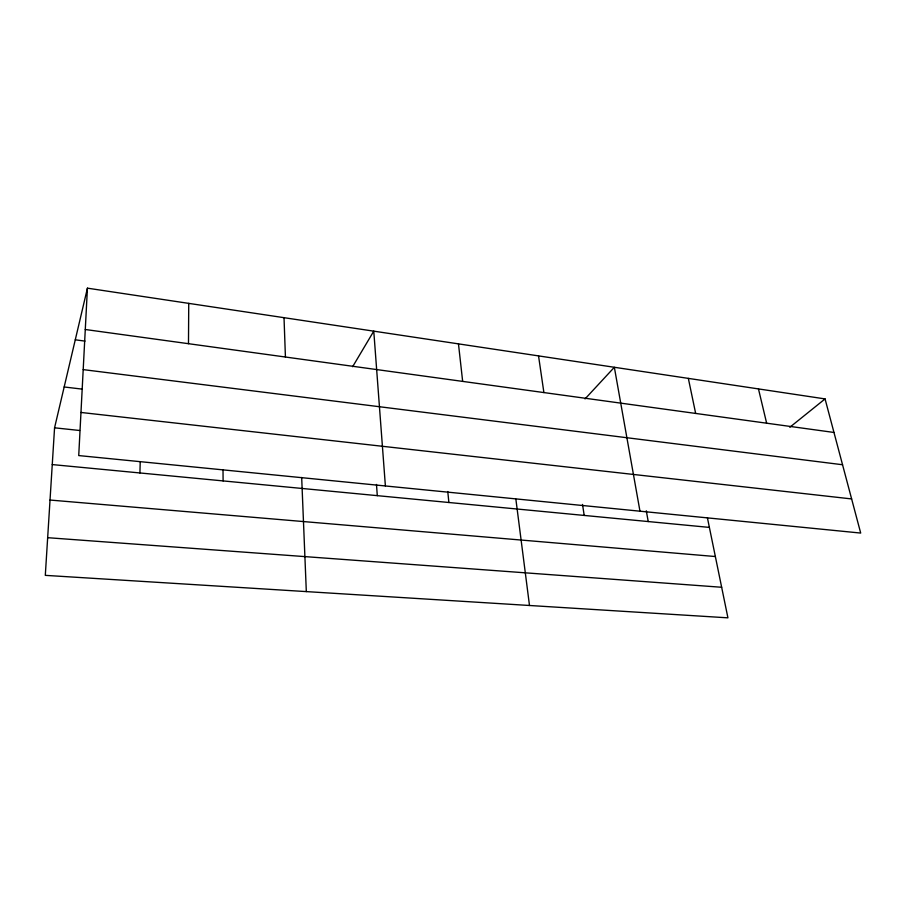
<?xml version="1.0" encoding="UTF-8"?>
<svg xmlns="http://www.w3.org/2000/svg" width="906" height="906" viewBox="0 0 906 906"><rect width="100%" height="100%" fill="white"/><g stroke="black" fill="none" stroke-linecap="round" stroke-linejoin="round"><path stroke-width="1.36" d="M188.482 343.691L188.742 303.374M139.92 472.966L140.215 461.901M87.429 288.165L78.731 455.571L860.7 533.068L825.06 398.912L87.429 288.165L54.564 427.813L45.3 575.355L727.926 617.835L707.405 517.745M352.627 366.726L373.77 331.154L385.39 485.967M585.038 398.923L614.347 367.281L639.976 511.199M789.817 427.281L825.06 398.912M47.667 537.688L721.663 587.269M50.023 500.044L715.355 556.533M52.254 464.574L709.387 527.405M54.564 427.813L79.615 430.486M80.974 412.457L851.629 498.934M64.167 386.975L82.321 389.138M83.193 369.614L842.546 464.744M75.277 339.807L84.994 341.109M85.277 329.501L833.973 432.456M758.469 388.912L766.646 423.204M688.333 378.38L695.661 413.442M646.284 510.78L648.232 521.562M582.513 504.438L584.211 515.446M538.538 355.899L543.894 392.57M515.876 499.206L529.489 605.491M458.47 343.872L462.66 381.392M447.768 491.516L448.878 502.502M376.488 484.438L377.292 495.661M301.675 477.462L306.319 591.595M284.02 317.678L285.424 357.021M223.012 469.67L223.103 480.916"/></g></svg>
